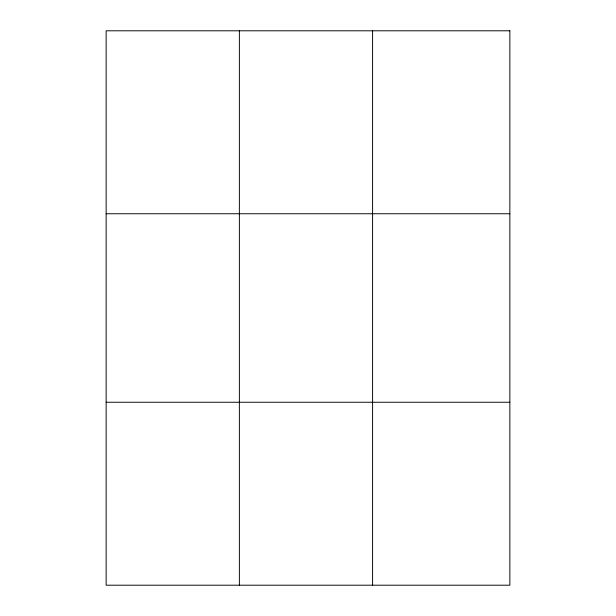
<?xml version="1.0" encoding="UTF-8"?>
<svg xmlns="http://www.w3.org/2000/svg" width="616" height="616" viewBox="0 0 616 616"><rect width="100%" height="100%" fill="white"/><g stroke="black" fill="none" stroke-linecap="round" stroke-linejoin="round"><path stroke-width="0.92" d="M239.37 30.8L239.37 585.2M372.595 30.8L372.595 585.2M106.144 213.752L509.856 213.752M106.144 402.248L509.856 402.248M509.856 30.8L509.856 585.2L106.144 585.2L106.144 30.8L509.856 30.8"/></g></svg>
